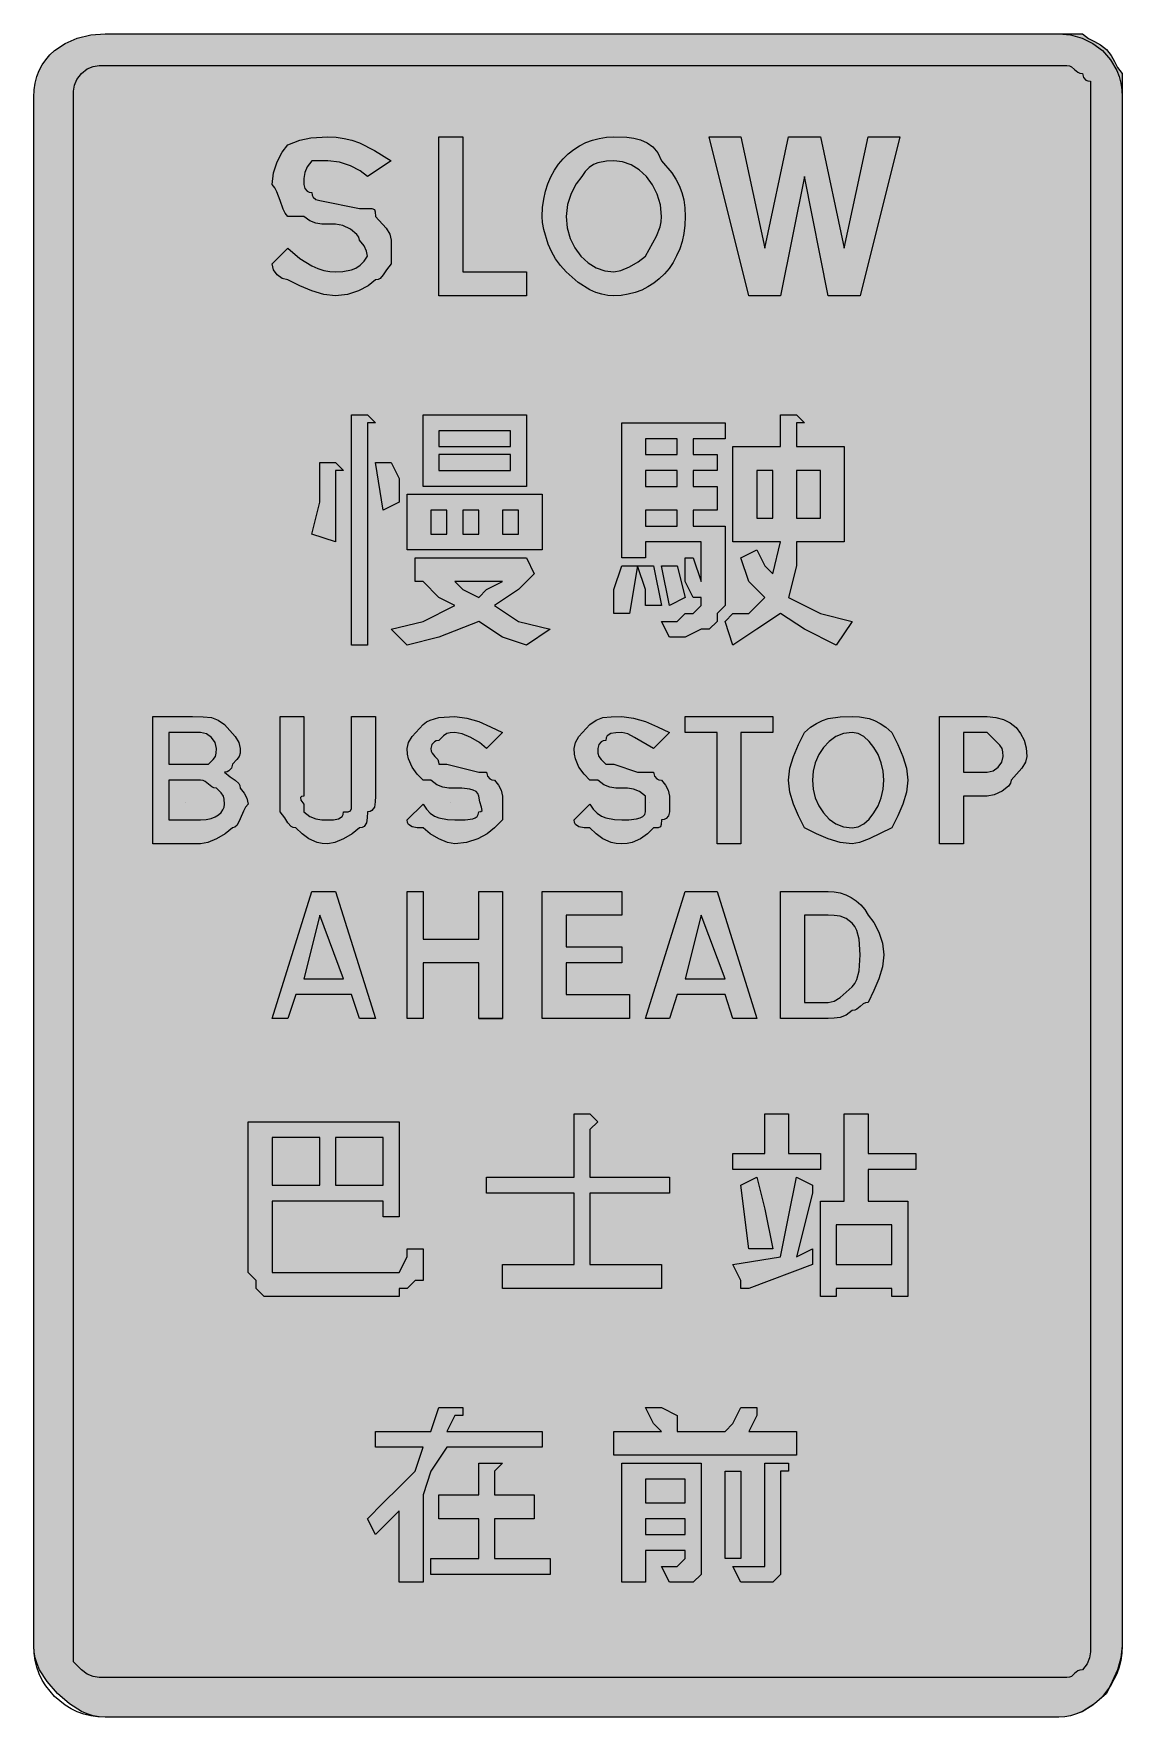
# Model space of a CAD drawing. Header units: metres. Extents: x 200 to 364, y 9 to 263.
import ezdxf

# ---------------------------------------------------------------- set-up
doc = ezdxf.new("R2010")
doc.units = ezdxf.units.M
for name, color, linetype, true_color in [('FILL_BLUE_0000FF', 7, 'Continuous', 0x0000ff), ('FILL_WHITE_FFFFFF', 7, 'Continuous', 0xffffff), ('STROKE_BLUE_0000FF', 7, 'Continuous', 0x0000ff), ('STROKE_WHITE_FFFFFF', 7, 'Continuous', 0xffffff)]:
    doc.layers.add(name, color=color, linetype=linetype, true_color=true_color)

msp = doc.modelspace()

# ---------------------------------------------------------------- hatches: boundary and pattern name
at = {"layer": 'FILL_BLUE_0000FF', "true_color": 0x0000ff}
h = msp.add_hatch(color=7, dxfattribs=at)
h.dxf.hatch_style = 1
h.paths.add_polyline_path([(354.75, 258.24), (355.95, 258.24), (356.35, 258.19), (356.66, 258.05), (357.15, 257.64), (357.64, 257.23), (357.95, 257.09), (358.35, 257.04), (358.5, 256.44), (358.86, 256.03), (359.15, 255.89), (359.55, 255.84), (359.55, 253.44), (359.55, 19.44), (359.53, 18.54), (359.4, 17.64), (359.04, 16.74), (358.35, 15.84), (357.95, 15.79), (357.64, 15.65), (357.15, 15.24), (356.66, 14.83), (356.35, 14.69), (355.95, 14.64), (354.75, 14.64), (210.75, 14.64), (209.85, 14.66), (208.95, 14.79), (208.05, 15.15), (207.15, 15.84), (205.95, 17.04), (205.95, 19.44), (205.95, 253.44), (205.97, 254.34), (206.1, 255.24), (206.46, 256.14), (207.15, 257.04), (208.05, 257.73), (208.95, 258.09), (209.85, 258.22), (210.75, 258.24), (354.75, 258.24)])
at = {"layer": 'FILL_WHITE_FFFFFF', "true_color": 0xffffff}
h = msp.add_hatch(color=7, dxfattribs=at)
h.dxf.hatch_style = 1
h.paths.add_polyline_path([(354.75, 263.04), (358.35, 263.04), (359.25, 262.33), (360.15, 261.84), (361.05, 261.35), (361.95, 260.64), (362.66, 259.74), (363.15, 258.84), (363.64, 257.94), (364.35, 257.04), (364.35, 253.44), (364.35, 19.44), (364.14, 17.64), (363.6, 15.84), (362.83, 14.04), (361.95, 12.24), (360.15, 10.66), (358.35, 9.54), (357.45, 9.15), (356.55, 8.86), (355.65, 8.7), (354.75, 8.64), (210.75, 8.64), (209.85, 8.7), (208.95, 8.86), (208.05, 9.15), (207.15, 9.54), (205.35, 10.66), (203.55, 12.24), (201.97, 14.04), (200.85, 15.84), (200.46, 16.74), (200.17, 17.64), (200.01, 18.54), (199.95, 19.44), (199.95, 253.44), (200.01, 254.54), (200.17, 255.58), (200.43, 256.55), (200.79, 257.47), (201.25, 258.33), (201.79, 259.11), (202.4, 259.84), (203.1, 260.49), (204.7, 261.58), (206.53, 262.38), (208.56, 262.87), (210.75, 263.04), (354.75, 263.04)])
h = msp.add_hatch(color=7, dxfattribs=at)
h.dxf.hatch_style = 1
h.paths.add_polyline_path([(249.24, 242.32), (247.8, 243.09), (246.13, 243.63), (244.35, 243.84), (241.95, 243.84), (241.26, 242.94), (240.9, 242.04), (240.77, 241.14), (240.75, 240.24), (240.9, 239.64), (241.26, 239.23), (241.55, 239.09), (241.95, 239.04), (242, 238.64), (242.14, 238.35), (242.55, 237.99), (243.15, 237.84), (249.15, 236.64), (250.35, 236.64), (251.04, 236.62), (251.4, 236.49), (251.53, 236.13), (251.55, 235.44), (253.2, 233.64), (253.74, 232.74), (253.95, 231.84), (253.95, 230.64), (253.95, 229.44), (253.95, 228.24), (253.24, 227.36), (252.75, 226.59), (252.26, 226.05), (251.95, 225.89), (251.55, 225.84), (250.44, 224.96), (249, 224.19), (247.33, 223.65), (245.55, 223.44), (243.75, 223.65), (241.95, 224.19), (240.15, 224.96), (238.35, 225.84), (237.47, 226.05), (236.7, 226.59), (236.16, 227.36), (235.95, 228.24), (238.35, 230.64), (240.15, 229.06), (241.95, 227.94), (242.85, 227.55), (243.75, 227.26), (244.65, 227.1), (245.55, 227.04), (246.64, 227.08), (247.95, 227.34), (248.62, 227.63), (249.26, 228.05), (249.85, 228.65), (250.35, 229.44), (250.2, 230.19), (249.84, 230.96), (249.15, 231.84), (249.04, 232.29), (248.76, 232.72), (247.8, 233.49), (246.62, 234.03), (245.55, 234.24), (244.35, 234.24), (243.45, 234.26), (242.55, 234.39), (241.65, 234.75), (240.75, 235.44), (238.35, 235.44), (237.95, 235.94), (237.64, 236.53), (237.15, 237.84), (236.66, 239.15), (236.35, 239.74), (235.95, 240.24), (236.16, 242.02), (236.7, 243.69), (237.47, 245.13), (238.35, 246.24), (240.13, 246.93), (241.8, 247.29), (244.35, 247.44), (245.65, 247.38), (246.86, 247.21), (248.02, 246.93), (249.15, 246.54), (251.44, 245.41), (253.95, 243.84), (250.35, 241.44), (249.24, 242.32)])
h = msp.add_hatch(color=7, dxfattribs=at)
h.dxf.hatch_style = 1
h.paths.add_polyline_path([(261.15, 247.44), (264.75, 247.44), (264.75, 227.04), (274.35, 227.04), (274.35, 223.44), (261.15, 223.44), (261.15, 247.44)])
h = msp.add_hatch(color=7, dxfattribs=at)
h.dxf.hatch_style = 1
h.paths.add_polyline_path([(290.57, 247.25), (291.6, 246.99), (292.58, 246.56), (293.46, 245.92), (294.19, 245.03), (294.75, 243.84), (296.32, 242.02), (296.94, 241.08), (297.45, 240.09), (297.84, 239.05), (298.12, 237.93), (298.29, 236.74), (298.35, 235.44), (298.29, 234.12), (298.13, 232.86), (297.87, 231.66), (297.51, 230.53), (297.05, 229.47), (296.51, 228.48), (295.9, 227.57), (295.2, 226.74), (294.43, 226), (293.6, 225.34), (292.71, 224.77), (291.77, 224.3), (290.77, 223.93), (289.74, 223.66), (288.66, 223.5), (287.55, 223.44), (286.65, 223.5), (285.75, 223.66), (284.85, 223.95), (283.95, 224.34), (282.15, 225.46), (280.35, 227.04), (279.51, 227.99), (278.77, 229.03), (278.16, 230.12), (277.65, 231.24), (276.97, 233.45), (276.81, 234.49), (276.75, 235.44), (276.81, 236.76), (276.97, 238.02), (277.23, 239.22), (277.59, 240.35), (278.05, 241.41), (278.59, 242.4), (279.2, 243.31), (279.9, 244.14), (280.67, 244.88), (281.5, 245.54), (282.39, 246.11), (283.33, 246.58), (284.33, 246.95), (285.36, 247.22), (286.44, 247.38), (287.55, 247.44), (289.52, 247.38), (290.57, 247.25)])
h.paths.add_polyline_path([(285.15, 243.54), (284.48, 243.25), (283.84, 242.83), (283.25, 242.23), (282.75, 241.44), (281.87, 240.33), (281.1, 238.89), (280.56, 237.22), (280.35, 235.44), (280.51, 233.7), (280.97, 232.1), (281.68, 230.67), (282.6, 229.44), (283.69, 228.43), (284.91, 227.68), (286.21, 227.2), (287.55, 227.04), (288.64, 227.25), (289.95, 227.79), (291.26, 228.56), (292.35, 229.44), (294, 232.44), (294.54, 233.83), (294.7, 234.59), (294.75, 235.44), (294.59, 237.18), (294.13, 238.78), (293.42, 240.21), (292.5, 241.44), (291.41, 242.45), (290.19, 243.2), (288.89, 243.68), (287.55, 243.84), (286.46, 243.8), (285.15, 243.54)], flags=16)
h = msp.add_hatch(color=7, dxfattribs=at)
h.dxf.hatch_style = 1
h.paths.add_polyline_path([(301.95, 247.44), (306.75, 247.44), (310.35, 230.64), (313.95, 247.44), (318.75, 247.44), (322.35, 230.64), (325.95, 247.44), (330.75, 247.44), (324.75, 223.44), (319.95, 223.44), (316.35, 241.44), (312.75, 223.44), (307.95, 223.44), (301.95, 247.44)])
h = msp.add_hatch(color=7, dxfattribs=at)
h.dxf.hatch_style = 1
h.paths.add_polyline_path([(250.35, 205.44), (251.55, 204.24), (250.35, 204.24), (250.35, 170.64), (247.95, 170.64), (247.95, 205.44), (250.35, 205.44)])
h = msp.add_hatch(color=7, dxfattribs=at)
h.dxf.hatch_style = 1
h.paths.add_polyline_path([(258.75, 194.64), (258.75, 205.44), (274.35, 205.44), (274.35, 194.64), (258.75, 194.64)])
h.paths.add_polyline_path([(261.15, 203.04), (261.15, 200.64), (271.95, 200.64), (271.95, 203.04), (261.15, 203.04)], flags=16)
h.paths.add_polyline_path([(271.95, 199.44), (261.15, 199.44), (261.15, 197.04), (271.95, 197.04), (271.95, 199.44)], flags=16)
h = msp.add_hatch(color=7, dxfattribs=at)
h.dxf.hatch_style = 1
h.paths.add_polyline_path([(299.55, 199.44), (303.15, 199.44), (303.15, 197.04), (299.55, 197.04), (299.55, 194.64), (303.15, 194.64), (303.15, 191.04), (299.55, 191.04), (299.55, 188.64), (304.35, 188.64), (304.35, 180.24), (304.35, 179.04), (304.35, 176.64), (303.15, 175.44), (303.15, 174.24), (301.95, 173.04), (300.75, 173.04), (298.35, 171.84), (297.15, 171.84), (295.95, 171.84), (294.75, 174.24), (297.15, 174.24), (298.35, 175.44), (299.55, 175.44), (300.75, 176.64), (300.75, 177.84), (299.55, 177.84), (298.35, 180.24), (298.35, 183.84), (299.55, 183.84), (300.75, 180.24), (300.75, 186.24), (292.35, 186.24), (292.35, 183.84), (288.75, 183.84), (288.75, 204.24), (304.35, 204.24), (304.35, 201.84), (299.55, 201.84), (299.55, 199.44)])
h.paths.add_polyline_path([(292.35, 199.44), (297.15, 199.44), (297.15, 201.84), (292.35, 201.84), (292.35, 199.44)], flags=16)
h.paths.add_polyline_path([(292.35, 197.04), (292.35, 194.64), (297.15, 194.64), (297.15, 197.04), (292.35, 197.04)], flags=16)
h.paths.add_polyline_path([(297.15, 191.04), (292.35, 191.04), (292.35, 188.64), (297.15, 188.64), (297.15, 191.04)], flags=16)
h = msp.add_hatch(color=7, dxfattribs=at)
h.dxf.hatch_style = 1
h.paths.add_polyline_path([(315.15, 204.24), (315.15, 200.64), (322.35, 200.64), (322.35, 186.24), (315.15, 186.24), (315.15, 182.64), (313.95, 177.84), (318.75, 175.44), (323.55, 174.24), (321.15, 170.64), (316.35, 173.04), (312.75, 175.44), (309.15, 173.04), (305.55, 170.64), (304.35, 174.24), (305.55, 175.44), (307.95, 175.44), (309.15, 176.64), (310.35, 177.84), (307.95, 180.24), (306.75, 183.84), (309.15, 185.04), (310.35, 182.64), (311.55, 181.44), (312.75, 186.24), (305.55, 186.24), (305.55, 200.64), (312.75, 200.64), (312.75, 205.44), (315.15, 205.44), (316.35, 204.24), (315.15, 204.24)])
h.paths.add_polyline_path([(309.15, 197.04), (309.15, 189.84), (311.55, 189.84), (311.55, 197.04), (309.15, 197.04)], flags=16)
h.paths.add_polyline_path([(318.75, 197.04), (315.15, 197.04), (315.15, 189.84), (318.75, 189.84), (318.75, 197.04)], flags=16)
h = msp.add_hatch(color=7, dxfattribs=at)
h.dxf.hatch_style = 1
h.paths.add_polyline_path([(243.15, 192.24), (243.15, 198.24), (245.55, 198.24), (246.75, 197.04), (245.55, 197.04), (245.55, 191.04), (245.55, 186.24), (241.95, 187.44), (243.15, 192.24)])
h = msp.add_hatch(color=7, dxfattribs=at)
h.dxf.hatch_style = 1
h.paths.add_polyline_path([(255.15, 195.84), (255.15, 192.24), (252.75, 191.04), (251.55, 198.24), (253.95, 198.24), (255.15, 195.84)])
h = msp.add_hatch(color=7, dxfattribs=at)
h.dxf.hatch_style = 1
h.paths.add_polyline_path([(256.35, 193.44), (276.75, 193.44), (276.75, 185.04), (256.35, 185.04), (256.35, 193.44)])
h.paths.add_polyline_path([(264.75, 187.44), (267.15, 187.44), (267.15, 191.04), (264.75, 191.04), (264.75, 187.44)], flags=16)
h.paths.add_polyline_path([(259.95, 191.04), (259.95, 187.44), (262.35, 187.44), (262.35, 191.04), (259.95, 191.04)], flags=16)
h.paths.add_polyline_path([(273.15, 191.04), (270.75, 191.04), (270.75, 187.44), (273.15, 187.44), (273.15, 191.04)], flags=16)
h = msp.add_hatch(color=7, dxfattribs=at)
h.dxf.hatch_style = 1
h.paths.add_polyline_path([(274.35, 183.84), (275.55, 181.44), (273.15, 179.04), (269.55, 176.64), (273.15, 174.24), (277.95, 173.04), (274.35, 170.64), (270.75, 171.84), (267.15, 174.24), (261.15, 171.84), (256.35, 170.64), (253.95, 173.04), (258.75, 174.24), (263.55, 176.64), (261.15, 177.84), (258.75, 180.24), (257.55, 180.24), (257.55, 183.84), (273.15, 183.84), (274.35, 183.84)])
h.paths.add_polyline_path([(267.15, 177.84), (268.35, 179.04), (270.75, 180.24), (263.55, 180.24), (264.75, 179.04), (267.15, 177.84)], flags=16)
h = msp.add_hatch(color=7, dxfattribs=at)
h.dxf.hatch_style = 1
h.paths.add_polyline_path([(289.95, 175.44), (287.55, 175.44), (287.55, 179.04), (288.75, 182.64), (291.15, 182.64), (289.95, 175.44)])
h = msp.add_hatch(color=7, dxfattribs=at)
h.dxf.hatch_style = 1
h.paths.add_polyline_path([(294.75, 176.64), (292.35, 176.64), (292.35, 179.04), (291.15, 182.64), (293.55, 182.64), (294.75, 176.64)])
h = msp.add_hatch(color=7, dxfattribs=at)
h.dxf.hatch_style = 1
h.paths.add_polyline_path([(298.35, 177.84), (295.95, 176.64), (294.75, 182.64), (297.15, 182.64), (298.35, 177.84)])
h = msp.add_hatch(color=7, dxfattribs=at)
h.dxf.hatch_style = 1
h.paths.add_polyline_path([(230.94, 149.75), (231.1, 149.44), (231.15, 149.04), (231.75, 148.29), (232.16, 147.52), (232.35, 146.64), (231.95, 146.14), (231.64, 145.57), (231.15, 144.39), (230.66, 143.43), (230.35, 143.15), (229.95, 143.04), (228.86, 142.16), (227.55, 141.39), (226.24, 140.85), (225.15, 140.64), (217.95, 140.64), (217.95, 159.84), (223.95, 159.84), (225.54, 159.82), (226.8, 159.69), (227.83, 159.33), (228.75, 158.64), (230.4, 156.84), (230.94, 155.94), (231.15, 155.04), (231.13, 154.33), (231, 153.84), (230.64, 153.35), (229.95, 152.64), (229.8, 152.04), (229.44, 151.63), (229.15, 151.49), (228.75, 151.44), (229.63, 150.73), (230.4, 150.24), (230.94, 149.75)])
h.paths.add_polyline_path([(227.04, 153.35), (227.4, 153.84), (227.53, 154.33), (227.55, 155.04), (227.34, 155.92), (226.8, 156.69), (226.03, 157.23), (225.15, 157.44), (220.35, 157.44), (220.35, 152.64), (225.15, 152.64), (226.35, 152.64), (227.04, 153.35)], flags=16)
h.paths.add_polyline_path([(226.73, 144.45), (227.34, 144.68), (227.85, 144.99), (228.24, 145.35), (228.53, 145.76), (228.69, 146.19), (228.75, 146.64), (228.73, 147.35), (228.6, 147.84), (228.24, 148.33), (227.55, 149.04), (227.15, 149.09), (226.84, 149.23), (226.35, 149.64), (225.86, 150.05), (225.55, 150.19), (225.15, 150.24), (220.35, 150.24), (220.35, 144.24), (225.15, 144.24), (225.99, 144.29), (226.73, 144.45)], flags=16)
h = msp.add_hatch(color=7, dxfattribs=at)
h.dxf.hatch_style = 1
h.paths.add_polyline_path([(240.75, 147.84), (240.41, 147.79), (240.24, 147.65), (240.3, 147.24), (240.75, 146.64), (240.75, 145.44), (241.65, 144.75), (242.55, 144.39), (243.45, 144.26), (244.35, 144.24), (245.23, 144.26), (246, 144.39), (246.54, 144.75), (246.7, 145.04), (246.75, 145.44), (247.44, 145.46), (247.8, 145.59), (247.93, 145.95), (247.95, 146.64), (247.95, 147.84), (247.95, 159.84), (251.55, 159.84), (251.55, 147.84), (251.53, 146.96), (251.4, 146.19), (251.04, 145.65), (250.75, 145.49), (250.35, 145.44), (250.33, 144.56), (250.2, 143.79), (249.84, 143.25), (249.55, 143.09), (249.15, 143.04), (248.06, 142.16), (246.75, 141.39), (245.44, 140.85), (244.35, 140.64), (243.5, 140.69), (242.76, 140.85), (241.5, 141.39), (240.47, 142.16), (239.55, 143.04), (239.15, 143.09), (238.84, 143.25), (238.35, 143.79), (237.86, 144.56), (237.15, 145.44), (237.15, 147.84), (237.15, 159.84), (240.75, 159.84), (240.75, 147.84)])
h = msp.add_hatch(color=7, dxfattribs=at)
h.dxf.hatch_style = 1
h.paths.add_polyline_path([(267.26, 155.92), (265.95, 156.69), (264.64, 157.23), (263.55, 157.44), (262.84, 157.42), (262.35, 157.29), (261.86, 156.93), (261.15, 156.24), (260.75, 156.19), (260.46, 156.05), (260.1, 155.64), (259.95, 155.04), (260, 154.64), (260.14, 154.33), (260.55, 153.84), (260.96, 153.35), (261.1, 153.04), (261.15, 152.64), (262.35, 152.64), (267.15, 151.44), (268.35, 151.44), (268.5, 150.84), (268.86, 150.43), (269.15, 150.29), (269.55, 150.24), (270.15, 149.49), (270.56, 148.72), (270.75, 147.84), (270.75, 146.64), (270.75, 145.44), (270.75, 144.24), (269.55, 143.04), (268.44, 142.16), (267, 141.39), (265.33, 140.85), (263.55, 140.64), (262.46, 140.85), (261.15, 141.39), (259.84, 142.16), (258.75, 143.04), (257.87, 143.06), (257.1, 143.19), (256.56, 143.55), (256.4, 143.84), (256.35, 144.24), (258.75, 146.64), (259.25, 145.85), (259.84, 145.25), (260.48, 144.83), (261.15, 144.54), (262.46, 144.28), (263.55, 144.24), (265.12, 144.26), (266.25, 144.39), (266.64, 144.53), (266.92, 144.75), (267.09, 145.04), (267.15, 145.44), (267.49, 145.49), (267.66, 145.65), (267.6, 146.19), (267.32, 146.96), (267.15, 147.84), (267.04, 148.24), (266.76, 148.53), (266.33, 148.75), (265.8, 148.89), (264.62, 149.02), (263.55, 149.04), (262.65, 149.06), (261.75, 149.19), (260.85, 149.55), (259.95, 150.24), (258.75, 150.24), (257.87, 151.16), (257.1, 152.19), (256.56, 153.45), (256.4, 154.19), (256.35, 155.04), (256.56, 155.94), (257.1, 156.84), (258.75, 158.64), (259.25, 159.04), (259.84, 159.33), (261.15, 159.69), (263.55, 159.84), (265.35, 159.63), (267.15, 159.09), (268.95, 158.32), (270.75, 157.44), (268.35, 155.04), (267.26, 155.92)])
h = msp.add_hatch(color=7, dxfattribs=at)
h.dxf.hatch_style = 1
h.paths.add_polyline_path([(290.7, 156.69), (289.67, 157.23), (288.75, 157.44), (287.87, 157.42), (287.1, 157.29), (286.56, 156.93), (286.4, 156.64), (286.35, 156.24), (285.95, 156.19), (285.66, 156.05), (285.3, 155.64), (285.15, 155.04), (285.17, 154.33), (285.3, 153.84), (285.66, 153.35), (286.35, 152.64), (287.55, 152.64), (291.15, 151.44), (293.55, 151.44), (293.7, 150.84), (294.06, 150.43), (294.35, 150.29), (294.75, 150.24), (295.35, 149.49), (295.76, 148.72), (295.95, 147.84), (295.95, 146.64), (295.95, 145.44), (295.8, 144.84), (295.44, 144.43), (295.15, 144.29), (294.75, 144.24), (294.73, 143.55), (294.6, 143.19), (294.24, 143.06), (293.55, 143.04), (292.63, 142.16), (291.6, 141.39), (290.34, 140.85), (289.6, 140.69), (288.75, 140.64), (287.9, 140.69), (287.16, 140.85), (285.9, 141.39), (284.87, 142.16), (283.95, 143.04), (283.07, 143.06), (282.3, 143.19), (281.76, 143.55), (281.6, 143.84), (281.55, 144.24), (283.95, 146.64), (284.45, 145.85), (285.04, 145.25), (285.68, 144.83), (286.35, 144.54), (287.66, 144.28), (288.75, 144.24), (289.82, 144.26), (291, 144.39), (291.53, 144.53), (291.96, 144.75), (292.24, 145.04), (292.35, 145.44), (292.35, 147.84), (291.45, 148.53), (290.55, 148.89), (289.65, 149.02), (288.75, 149.04), (287.85, 149.06), (286.95, 149.19), (286.05, 149.55), (285.15, 150.24), (283.95, 150.24), (283.07, 151.16), (282.3, 152.19), (281.76, 153.45), (281.6, 154.19), (281.55, 155.04), (281.76, 155.94), (282.3, 156.84), (283.95, 158.64), (284.87, 159.33), (285.9, 159.69), (287.16, 159.82), (288.75, 159.84), (290.55, 159.63), (292.35, 159.09), (294.15, 158.32), (295.95, 157.44), (293.55, 155.04), (290.7, 156.69)])
h = msp.add_hatch(color=7, dxfattribs=at)
h.dxf.hatch_style = 1
h.paths.add_polyline_path([(311.55, 157.44), (306.75, 157.44), (306.75, 140.64), (303.15, 140.64), (303.15, 157.44), (298.35, 157.44), (298.35, 159.84), (311.55, 159.84), (311.55, 157.44)])
h = msp.add_hatch(color=7, dxfattribs=at)
h.dxf.hatch_style = 1
h.paths.add_polyline_path([(326.1, 159.54), (326.91, 159.25), (327.77, 158.83), (328.65, 158.23), (329.55, 157.44), (330.43, 155.64), (331.2, 153.84), (331.74, 152.04), (331.95, 150.24), (331.74, 148.44), (331.2, 146.64), (330.43, 144.84), (329.55, 143.04), (326.1, 141.39), (324.66, 140.85), (323.55, 140.64), (321.75, 140.85), (319.95, 141.39), (318.15, 142.16), (316.35, 143.04), (315.47, 144.84), (314.7, 146.64), (314.16, 148.44), (313.95, 150.24), (314.16, 152.04), (314.7, 153.84), (315.47, 155.64), (316.35, 157.44), (317.25, 158.23), (318.15, 158.83), (319.05, 159.25), (319.95, 159.54), (321.75, 159.8), (323.55, 159.84), (324.66, 159.8), (326.1, 159.54)])
h.paths.add_polyline_path([(321.09, 156.82), (320.07, 156.11), (319.2, 155.19), (318.5, 154.1), (317.98, 152.88), (317.66, 151.58), (317.55, 150.24), (317.66, 148.9), (317.98, 147.6), (318.5, 146.38), (319.2, 145.29), (320.07, 144.37), (321.09, 143.66), (322.26, 143.2), (323.55, 143.04), (324.45, 143.2), (325.31, 143.66), (326.12, 144.37), (326.85, 145.29), (327.46, 146.38), (327.94, 147.6), (328.24, 148.9), (328.35, 150.24), (328.24, 151.58), (327.94, 152.88), (327.46, 154.1), (326.85, 155.19), (326.12, 156.11), (325.31, 156.82), (324.45, 157.28), (323.55, 157.44), (322.26, 157.28), (321.09, 156.82)], flags=16)
h = msp.add_hatch(color=7, dxfattribs=at)
h.dxf.hatch_style = 1
h.paths.add_polyline_path([(346.41, 159.41), (347.43, 158.89), (348.3, 158.19), (349, 157.32), (349.52, 156.3), (349.84, 155.13), (349.95, 153.84), (349.74, 152.94), (349.2, 152.04), (347.55, 150.24), (347.44, 149.79), (347.16, 149.36), (346.2, 148.59), (345.02, 148.05), (343.95, 147.84), (340.35, 147.84), (340.35, 140.64), (336.75, 140.64), (336.75, 159.84), (343.95, 159.84), (345.24, 159.73), (346.41, 159.41)])
h.paths.add_polyline_path([(343.95, 151.44), (344.83, 151.65), (345.6, 152.19), (346.14, 152.96), (346.35, 153.84), (346.33, 154.55), (346.2, 155.04), (345.84, 155.53), (345.15, 156.24), (343.95, 157.44), (340.35, 157.44), (340.35, 151.44), (343.95, 151.44)], flags=16)
h = msp.add_hatch(color=7, dxfattribs=at)
h.dxf.hatch_style = 1
h.paths.add_polyline_path([(251.55, 114.24), (249.15, 114.24), (247.95, 117.84), (239.55, 117.84), (238.35, 114.24), (235.95, 114.24), (241.95, 133.44), (245.55, 133.44), (251.55, 114.24)])
h.paths.add_polyline_path([(240.75, 120.24), (246.75, 120.24), (243.15, 129.84), (240.75, 120.24)], flags=16)
h = msp.add_hatch(color=7, dxfattribs=at)
h.dxf.hatch_style = 1
h.paths.add_polyline_path([(267.15, 122.64), (258.75, 122.64), (258.75, 114.24), (256.35, 114.24), (256.35, 133.44), (258.75, 133.44), (258.75, 126.24), (267.15, 126.24), (267.15, 133.44), (270.75, 133.44), (270.75, 114.24), (267.15, 114.24), (267.15, 122.64)])
h = msp.add_hatch(color=7, dxfattribs=at)
h.dxf.hatch_style = 1
h.paths.add_polyline_path([(276.75, 133.44), (288.75, 133.44), (288.75, 129.84), (280.35, 129.84), (280.35, 125.04), (288.75, 125.04), (288.75, 122.64), (280.35, 122.64), (280.35, 117.84), (289.95, 117.84), (289.95, 114.24), (276.75, 114.24), (276.75, 133.44)])
h = msp.add_hatch(color=7, dxfattribs=at)
h.dxf.hatch_style = 1
h.paths.add_polyline_path([(309.15, 114.24), (305.55, 114.24), (304.35, 117.84), (297.15, 117.84), (295.95, 114.24), (292.35, 114.24), (298.35, 133.44), (303.15, 133.44), (309.15, 114.24)])
h.paths.add_polyline_path([(298.35, 120.24), (304.35, 120.24), (300.75, 129.84), (298.35, 120.24)], flags=16)
h = msp.add_hatch(color=7, dxfattribs=at)
h.dxf.hatch_style = 1
h.paths.add_polyline_path([(321.73, 133.21), (322.59, 132.93), (323.4, 132.54), (324.16, 132.03), (324.84, 131.41), (325.45, 130.68), (325.95, 129.84), (326.83, 128.73), (327.6, 127.29), (328.14, 125.62), (328.35, 123.84), (328.14, 122.04), (327.6, 120.24), (326.83, 118.44), (325.95, 116.64), (325.55, 116.59), (325.24, 116.45), (324.75, 116.04), (324.26, 115.63), (323.95, 115.49), (323.55, 115.44), (322.65, 114.75), (321.75, 114.39), (320.85, 114.26), (319.95, 114.24), (312.75, 114.24), (312.75, 133.44), (319.95, 133.44), (320.85, 133.38), (321.73, 133.21)])
h.paths.add_polyline_path([(316.35, 116.64), (319.95, 116.64), (320.85, 116.85), (321.75, 117.39), (323.55, 119.04), (323.95, 119.54), (324.24, 120.13), (324.6, 121.44), (324.75, 123.84), (324.6, 126.24), (324.24, 127.55), (323.95, 128.14), (323.55, 128.64), (322.65, 129.33), (321.75, 129.69), (320.85, 129.82), (319.95, 129.84), (316.35, 129.84), (316.35, 116.64)], flags=16)
h = msp.add_hatch(color=7, dxfattribs=at)
h.dxf.hatch_style = 1
h.paths.add_polyline_path([(285.15, 98.64), (283.95, 97.44), (283.95, 90.24), (295.95, 90.24), (295.95, 87.84), (283.95, 87.84), (283.95, 77.04), (294.75, 77.04), (294.75, 73.44), (270.75, 73.44), (270.75, 77.04), (281.55, 77.04), (281.55, 87.84), (268.35, 87.84), (268.35, 90.24), (281.55, 90.24), (281.55, 99.84), (283.95, 99.84), (285.15, 98.64)])
h = msp.add_hatch(color=7, dxfattribs=at)
h.dxf.hatch_style = 1
h.paths.add_polyline_path([(310.35, 93.84), (310.35, 99.84), (313.95, 99.84), (313.95, 98.64), (313.95, 93.84), (318.75, 93.84), (318.75, 91.44), (305.55, 91.44), (305.55, 93.84), (310.35, 93.84)])
h = msp.add_hatch(color=7, dxfattribs=at)
h.dxf.hatch_style = 1
h.paths.add_polyline_path([(322.35, 99.84), (325.95, 99.84), (325.95, 98.64), (325.95, 93.84), (333.15, 93.84), (333.15, 91.44), (325.95, 91.44), (325.95, 86.64), (331.95, 86.64), (331.95, 72.24), (329.55, 72.24), (329.55, 73.44), (321.15, 73.44), (321.15, 72.24), (318.75, 72.24), (318.75, 86.64), (322.35, 86.64), (322.35, 99.84)])
h.paths.add_polyline_path([(329.55, 83.04), (321.15, 83.04), (321.15, 77.04), (329.55, 77.04), (329.55, 83.04)], flags=16)
h = msp.add_hatch(color=7, dxfattribs=at)
h.dxf.hatch_style = 1
h.paths.add_polyline_path([(252.75, 84.24), (252.75, 86.64), (235.95, 86.64), (235.95, 77.04), (235.95, 75.84), (237.15, 75.84), (252.75, 75.84), (253.95, 75.84), (255.15, 75.84), (256.35, 78.24), (256.35, 79.44), (258.75, 79.44), (258.75, 77.04), (258.75, 75.84), (258.75, 74.64), (257.55, 74.64), (256.35, 73.44), (255.15, 73.44), (255.15, 72.24), (252.75, 72.24), (235.95, 72.24), (234.75, 72.24), (233.55, 73.44), (233.55, 74.64), (232.35, 75.84), (232.35, 98.64), (255.15, 98.64), (255.15, 84.24), (252.75, 84.24)])
h.paths.add_polyline_path([(235.95, 96.24), (235.95, 89.04), (243.15, 89.04), (243.15, 96.24), (235.95, 96.24)], flags=16)
h.paths.add_polyline_path([(252.75, 96.24), (245.55, 96.24), (245.55, 89.04), (252.75, 89.04), (252.75, 96.24)], flags=16)
h = msp.add_hatch(color=7, dxfattribs=at)
h.dxf.hatch_style = 1
h.paths.add_polyline_path([(312.75, 78.24), (313.95, 84.24), (315.15, 90.24), (317.55, 89.04), (317.55, 87.84), (315.15, 78.24), (317.55, 79.44), (317.55, 77.04), (307.95, 73.44), (306.75, 73.44), (306.75, 74.64), (305.55, 77.04), (312.75, 78.24)])
h = msp.add_hatch(color=7, dxfattribs=at)
h.dxf.hatch_style = 1
h.paths.add_polyline_path([(306.75, 89.04), (309.15, 90.24), (310.35, 85.44), (311.55, 79.44), (307.95, 79.44), (306.75, 89.04)])
h = msp.add_hatch(color=7, dxfattribs=at)
h.dxf.hatch_style = 1
h.paths.add_polyline_path([(251.55, 51.84), (259.95, 51.84), (261.15, 55.44), (263.55, 55.44), (264.75, 55.44), (264.75, 54.24), (263.55, 54.24), (262.35, 51.84), (276.75, 51.84), (276.75, 49.44), (262.35, 49.44), (259.95, 45.84), (258.75, 42.24), (258.75, 29.04), (255.15, 29.04), (255.15, 39.84), (251.55, 36.24), (250.35, 38.64), (252.75, 41.04), (255.15, 43.44), (257.55, 45.84), (258.75, 49.44), (251.55, 49.44), (251.55, 51.84)])
h = msp.add_hatch(color=7, dxfattribs=at)
h.dxf.hatch_style = 1
h.paths.add_polyline_path([(293.55, 53.04), (292.35, 55.44), (294.75, 55.44), (297.15, 54.24), (297.15, 51.84), (304.35, 51.84), (305.55, 53.04), (306.75, 55.44), (309.15, 55.44), (309.15, 54.24), (307.95, 51.84), (315.15, 51.84), (315.15, 48.24), (287.55, 48.24), (287.55, 51.84), (294.75, 51.84), (293.55, 53.04)])
h = msp.add_hatch(color=7, dxfattribs=at)
h.dxf.hatch_style = 1
h.paths.add_polyline_path([(261.15, 42.24), (267.15, 42.24), (267.15, 47.04), (269.55, 47.04), (270.75, 47.04), (269.55, 45.84), (269.55, 42.24), (275.55, 42.24), (275.55, 38.64), (269.55, 38.64), (269.55, 32.64), (277.95, 32.64), (277.95, 30.24), (259.95, 30.24), (259.95, 32.64), (267.15, 32.64), (267.15, 38.64), (261.15, 38.64), (261.15, 42.24)])
h = msp.add_hatch(color=7, dxfattribs=at)
h.dxf.hatch_style = 1
h.paths.add_polyline_path([(300.75, 31.44), (300.75, 30.24), (299.55, 29.04), (297.15, 29.04), (295.95, 29.04), (294.75, 31.44), (295.95, 31.44), (297.15, 31.44), (298.35, 32.64), (298.35, 33.84), (292.35, 33.84), (292.35, 29.04), (288.75, 29.04), (288.75, 47.04), (300.75, 47.04), (300.75, 33.84), (300.75, 31.44)])
h.paths.add_polyline_path([(292.35, 38.64), (292.35, 36.24), (298.35, 36.24), (298.35, 38.64), (292.35, 38.64)], flags=16)
h.paths.add_polyline_path([(298.35, 44.64), (292.35, 44.64), (292.35, 41.04), (298.35, 41.04), (298.35, 44.64)], flags=16)
h = msp.add_hatch(color=7, dxfattribs=at)
h.dxf.hatch_style = 1
h.paths.add_polyline_path([(306.75, 45.84), (306.75, 44.64), (306.75, 43.44), (306.75, 32.64), (304.35, 32.64), (304.35, 45.84), (306.75, 45.84)])
h = msp.add_hatch(color=7, dxfattribs=at)
h.dxf.hatch_style = 1
h.paths.add_polyline_path([(312.75, 47.04), (313.95, 47.04), (313.95, 45.84), (312.75, 45.84), (312.75, 32.64), (312.75, 31.44), (312.75, 30.24), (311.55, 29.04), (309.15, 29.04), (306.75, 29.04), (305.55, 31.44), (307.95, 31.44), (309.15, 31.44), (310.35, 31.44), (310.35, 32.64), (310.35, 47.04), (312.75, 47.04)])

# ---------------------------------------------------------------- linework, layer by layer
at = {"layer": 'FILL_BLUE_0000FF', "lineweight": 0, "true_color": 0x0000ff}
msp.add_lwpolyline([(354.75, 258.24), (355.95, 258.24), (356.35, 258.19), (356.66, 258.05), (357.15, 257.64), (357.64, 257.23), (357.95, 257.09), (358.35, 257.04), (358.5, 256.44), (358.86, 256.03), (359.15, 255.89), (359.55, 255.84), (359.55, 253.44), (359.55, 19.44), (359.53, 18.54), (359.4, 17.64), (359.04, 16.74), (358.35, 15.84), (357.95, 15.79), (357.64, 15.65), (357.15, 15.24), (356.66, 14.83), (356.35, 14.69), (355.95, 14.64), (354.75, 14.64), (210.75, 14.64), (209.85, 14.66), (208.95, 14.79), (208.05, 15.15), (207.15, 15.84), (205.95, 17.04), (205.95, 19.44), (205.95, 253.44), (205.97, 254.34), (206.1, 255.24), (206.46, 256.14), (207.15, 257.04), (208.05, 257.73), (208.95, 258.09), (209.85, 258.22), (210.75, 258.24)], close=True, dxfattribs=at)
at = {"layer": 'FILL_WHITE_FFFFFF', "lineweight": 0, "true_color": 0xffffff}
for points in [[(354.75, 263.04), (358.35, 263.04), (359.25, 262.33), (360.15, 261.84), (361.05, 261.35), (361.95, 260.64), (362.66, 259.74), (363.15, 258.84), (363.64, 257.94), (364.35, 257.04), (364.35, 253.44), (364.35, 19.44), (364.14, 17.64), (363.6, 15.84), (362.83, 14.04), (361.95, 12.24), (360.15, 10.66), (358.35, 9.54), (357.45, 9.15), (356.55, 8.86), (355.65, 8.7), (354.75, 8.64), (210.75, 8.64), (209.85, 8.7), (208.95, 8.86), (208.05, 9.15), (207.15, 9.54), (205.35, 10.66), (203.55, 12.24), (201.97, 14.04), (200.85, 15.84), (200.46, 16.74), (200.17, 17.64), (200.01, 18.54), (199.95, 19.44), (199.95, 253.44), (200.01, 254.54), (200.17, 255.58), (200.43, 256.55), (200.79, 257.47), (201.25, 258.33), (201.79, 259.11), (202.4, 259.84), (203.1, 260.49), (204.7, 261.58), (206.53, 262.38), (208.56, 262.87), (210.75, 263.04)], [(249.24, 242.32), (247.8, 243.09), (246.13, 243.63), (244.35, 243.84), (241.95, 243.84), (241.26, 242.94), (240.9, 242.04), (240.77, 241.14), (240.75, 240.24), (240.9, 239.64), (241.26, 239.23), (241.55, 239.09), (241.95, 239.04), (242, 238.64), (242.14, 238.35), (242.55, 237.99), (243.15, 237.84), (249.15, 236.64), (250.35, 236.64), (251.04, 236.62), (251.4, 236.49), (251.53, 236.13), (251.55, 235.44), (253.2, 233.64), (253.74, 232.74), (253.95, 231.84), (253.95, 230.64), (253.95, 229.44), (253.95, 228.24), (253.24, 227.36), (252.75, 226.59), (252.26, 226.05), (251.95, 225.89), (251.55, 225.84), (250.44, 224.96), (249, 224.19), (247.33, 223.65), (245.55, 223.44), (243.75, 223.65), (241.95, 224.19), (240.15, 224.96), (238.35, 225.84), (237.47, 226.05), (236.7, 226.59), (236.16, 227.36), (235.95, 228.24), (238.35, 230.64), (240.15, 229.06), (241.95, 227.94), (242.85, 227.55), (243.75, 227.26), (244.65, 227.1), (245.55, 227.04), (246.64, 227.08), (247.95, 227.34), (248.62, 227.63), (249.26, 228.05), (249.85, 228.65), (250.35, 229.44), (250.2, 230.19), (249.84, 230.96), (249.15, 231.84), (249.04, 232.29), (248.76, 232.72), (247.8, 233.49), (246.62, 234.03), (245.55, 234.24), (244.35, 234.24), (243.45, 234.26), (242.55, 234.39), (241.65, 234.75), (240.75, 235.44), (238.35, 235.44), (237.95, 235.94), (237.64, 236.53), (237.15, 237.84), (236.66, 239.15), (236.35, 239.74), (235.95, 240.24), (236.16, 242.02), (236.7, 243.69), (237.47, 245.13), (238.35, 246.24), (240.13, 246.93), (241.8, 247.29), (244.35, 247.44), (245.65, 247.38), (246.86, 247.21), (248.02, 246.93), (249.15, 246.54), (251.44, 245.41), (253.95, 243.84), (250.35, 241.44)], [(261.15, 247.44), (264.75, 247.44), (264.75, 227.04), (274.35, 227.04), (274.35, 223.44), (261.15, 223.44)], [(290.57, 247.25), (291.6, 246.99), (292.58, 246.56), (293.46, 245.92), (294.19, 245.03), (294.75, 243.84), (296.32, 242.02), (296.94, 241.08), (297.45, 240.09), (297.84, 239.05), (298.12, 237.93), (298.29, 236.74), (298.35, 235.44), (298.29, 234.12), (298.13, 232.86), (297.87, 231.66), (297.51, 230.53), (297.05, 229.47), (296.51, 228.48), (295.9, 227.57), (295.2, 226.74), (294.43, 226), (293.6, 225.34), (292.71, 224.77), (291.77, 224.3), (290.77, 223.93), (289.74, 223.66), (288.66, 223.5), (287.55, 223.44), (286.65, 223.5), (285.75, 223.66), (284.85, 223.95), (283.95, 224.34), (282.15, 225.46), (280.35, 227.04), (279.51, 227.99), (278.77, 229.03), (278.16, 230.12), (277.65, 231.24), (276.97, 233.45), (276.81, 234.49), (276.75, 235.44), (276.81, 236.76), (276.97, 238.02), (277.23, 239.22), (277.59, 240.35), (278.05, 241.41), (278.59, 242.4), (279.2, 243.31), (279.9, 244.14), (280.67, 244.88), (281.5, 245.54), (282.39, 246.11), (283.33, 246.58), (284.33, 246.95), (285.36, 247.22), (286.44, 247.38), (287.55, 247.44), (289.52, 247.38)], [(301.95, 247.44), (306.75, 247.44), (310.35, 230.64), (313.95, 247.44), (318.75, 247.44), (322.35, 230.64), (325.95, 247.44), (330.75, 247.44), (324.75, 223.44), (319.95, 223.44), (316.35, 241.44), (312.75, 223.44), (307.95, 223.44)], [(285.15, 243.54), (284.48, 243.25), (283.84, 242.83), (283.25, 242.23), (282.75, 241.44), (281.87, 240.33), (281.1, 238.89), (280.56, 237.22), (280.35, 235.44), (280.51, 233.7), (280.97, 232.1), (281.68, 230.67), (282.6, 229.44), (283.69, 228.43), (284.91, 227.68), (286.21, 227.2), (287.55, 227.04), (288.64, 227.25), (289.95, 227.79), (291.26, 228.56), (292.35, 229.44), (294, 232.44), (294.54, 233.83), (294.7, 234.59), (294.75, 235.44), (294.59, 237.18), (294.13, 238.78), (293.42, 240.21), (292.5, 241.44), (291.41, 242.45), (290.19, 243.2), (288.89, 243.68), (287.55, 243.84), (286.46, 243.8)], [(250.35, 205.44), (251.55, 204.24), (250.35, 204.24), (250.35, 170.64), (247.95, 170.64), (247.95, 205.44)], [(258.75, 194.64), (258.75, 205.44), (274.35, 205.44), (274.35, 194.64)], [(299.55, 199.44), (303.15, 199.44), (303.15, 197.04), (299.55, 197.04), (299.55, 194.64), (303.15, 194.64), (303.15, 191.04), (299.55, 191.04), (299.55, 188.64), (304.35, 188.64), (304.35, 180.24), (304.35, 179.04), (304.35, 176.64), (303.15, 175.44), (303.15, 174.24), (301.95, 173.04), (300.75, 173.04), (298.35, 171.84), (297.15, 171.84), (295.95, 171.84), (294.75, 174.24), (297.15, 174.24), (298.35, 175.44), (299.55, 175.44), (300.75, 176.64), (300.75, 177.84), (299.55, 177.84), (298.35, 180.24), (298.35, 183.84), (299.55, 183.84), (300.75, 180.24), (300.75, 186.24), (292.35, 186.24), (292.35, 183.84), (288.75, 183.84), (288.75, 204.24), (304.35, 204.24), (304.35, 201.84), (299.55, 201.84)], [(315.15, 204.24), (315.15, 200.64), (322.35, 200.64), (322.35, 186.24), (315.15, 186.24), (315.15, 182.64), (313.95, 177.84), (318.75, 175.44), (323.55, 174.24), (321.15, 170.64), (316.35, 173.04), (312.75, 175.44), (309.15, 173.04), (305.55, 170.64), (304.35, 174.24), (305.55, 175.44), (307.95, 175.44), (309.15, 176.64), (310.35, 177.84), (307.95, 180.24), (306.75, 183.84), (309.15, 185.04), (310.35, 182.64), (311.55, 181.44), (312.75, 186.24), (305.55, 186.24), (305.55, 200.64), (312.75, 200.64), (312.75, 205.44), (315.15, 205.44), (316.35, 204.24)], [(261.15, 203.04), (261.15, 200.64), (271.95, 200.64), (271.95, 203.04)], [(292.35, 199.44), (297.15, 199.44), (297.15, 201.84), (292.35, 201.84)], [(271.95, 199.44), (261.15, 199.44), (261.15, 197.04), (271.95, 197.04)], [(243.15, 192.24), (243.15, 198.24), (245.55, 198.24), (246.75, 197.04), (245.55, 197.04), (245.55, 191.04), (245.55, 186.24), (241.95, 187.44)], [(255.15, 195.84), (255.15, 192.24), (252.75, 191.04), (251.55, 198.24), (253.95, 198.24)], [(292.35, 197.04), (292.35, 194.64), (297.15, 194.64), (297.15, 197.04)], [(309.15, 197.04), (309.15, 189.84), (311.55, 189.84), (311.55, 197.04)], [(318.75, 197.04), (315.15, 197.04), (315.15, 189.84), (318.75, 189.84)], [(256.35, 193.44), (276.75, 193.44), (276.75, 185.04), (256.35, 185.04)], [(259.95, 191.04), (259.95, 187.44), (262.35, 187.44), (262.35, 191.04)], [(264.75, 187.44), (267.15, 187.44), (267.15, 191.04), (264.75, 191.04)], [(273.15, 191.04), (270.75, 191.04), (270.75, 187.44), (273.15, 187.44)], [(297.15, 191.04), (292.35, 191.04), (292.35, 188.64), (297.15, 188.64)], [(274.35, 183.84), (275.55, 181.44), (273.15, 179.04), (269.55, 176.64), (273.15, 174.24), (277.95, 173.04), (274.35, 170.64), (270.75, 171.84), (267.15, 174.24), (261.15, 171.84), (256.35, 170.64), (253.95, 173.04), (258.75, 174.24), (263.55, 176.64), (261.15, 177.84), (258.75, 180.24), (257.55, 180.24), (257.55, 183.84), (273.15, 183.84)], [(289.95, 175.44), (287.55, 175.44), (287.55, 179.04), (288.75, 182.64), (291.15, 182.64)], [(294.75, 176.64), (292.35, 176.64), (292.35, 179.04), (291.15, 182.64), (293.55, 182.64)], [(298.35, 177.84), (295.95, 176.64), (294.75, 182.64), (297.15, 182.64)], [(267.15, 177.84), (268.35, 179.04), (270.75, 180.24), (263.55, 180.24), (264.75, 179.04)], [(230.94, 149.75), (231.1, 149.44), (231.15, 149.04), (231.75, 148.29), (232.16, 147.52), (232.35, 146.64), (231.95, 146.14), (231.64, 145.57), (231.15, 144.39), (230.66, 143.43), (230.35, 143.15), (229.95, 143.04), (228.86, 142.16), (227.55, 141.39), (226.24, 140.85), (225.15, 140.64), (217.95, 140.64), (217.95, 159.84), (223.95, 159.84), (225.54, 159.82), (226.8, 159.69), (227.83, 159.33), (228.75, 158.64), (230.4, 156.84), (230.94, 155.94), (231.15, 155.04), (231.13, 154.33), (231, 153.84), (230.64, 153.35), (229.95, 152.64), (229.8, 152.04), (229.44, 151.63), (229.15, 151.49), (228.75, 151.44), (229.63, 150.73), (230.4, 150.24)], [(240.75, 147.84), (240.41, 147.79), (240.24, 147.65), (240.3, 147.24), (240.75, 146.64), (240.75, 145.44), (241.65, 144.75), (242.55, 144.39), (243.45, 144.26), (244.35, 144.24), (245.23, 144.26), (246, 144.39), (246.54, 144.75), (246.7, 145.04), (246.75, 145.44), (247.44, 145.46), (247.8, 145.59), (247.93, 145.95), (247.95, 146.64), (247.95, 147.84), (247.95, 159.84), (251.55, 159.84), (251.55, 147.84), (251.53, 146.96), (251.4, 146.19), (251.04, 145.65), (250.75, 145.49), (250.35, 145.44), (250.33, 144.56), (250.2, 143.79), (249.84, 143.25), (249.55, 143.09), (249.15, 143.04), (248.06, 142.16), (246.75, 141.39), (245.44, 140.85), (244.35, 140.64), (243.5, 140.69), (242.76, 140.85), (241.5, 141.39), (240.47, 142.16), (239.55, 143.04), (239.15, 143.09), (238.84, 143.25), (238.35, 143.79), (237.86, 144.56), (237.15, 145.44), (237.15, 147.84), (237.15, 159.84), (240.75, 159.84)], [(267.26, 155.92), (265.95, 156.69), (264.64, 157.23), (263.55, 157.44), (262.84, 157.42), (262.35, 157.29), (261.86, 156.93), (261.15, 156.24), (260.75, 156.19), (260.46, 156.05), (260.1, 155.64), (259.95, 155.04), (260, 154.64), (260.14, 154.33), (260.55, 153.84), (260.96, 153.35), (261.1, 153.04), (261.15, 152.64), (262.35, 152.64), (267.15, 151.44), (268.35, 151.44), (268.5, 150.84), (268.86, 150.43), (269.15, 150.29), (269.55, 150.24), (270.15, 149.49), (270.56, 148.72), (270.75, 147.84), (270.75, 146.64), (270.75, 145.44), (270.75, 144.24), (269.55, 143.04), (268.44, 142.16), (267, 141.39), (265.33, 140.85), (263.55, 140.64), (262.46, 140.85), (261.15, 141.39), (259.84, 142.16), (258.75, 143.04), (257.87, 143.06), (257.1, 143.19), (256.56, 143.55), (256.4, 143.84), (256.35, 144.24), (258.75, 146.64), (259.25, 145.85), (259.84, 145.25), (260.48, 144.83), (261.15, 144.54), (262.46, 144.28), (263.55, 144.24), (265.12, 144.26), (266.25, 144.39), (266.64, 144.53), (266.92, 144.75), (267.09, 145.04), (267.15, 145.44), (267.49, 145.49), (267.66, 145.65), (267.6, 146.19), (267.32, 146.96), (267.15, 147.84), (267.04, 148.24), (266.76, 148.53), (266.33, 148.75), (265.8, 148.89), (264.62, 149.02), (263.55, 149.04), (262.65, 149.06), (261.75, 149.19), (260.85, 149.55), (259.95, 150.24), (258.75, 150.24), (257.87, 151.16), (257.1, 152.19), (256.56, 153.45), (256.4, 154.19), (256.35, 155.04), (256.56, 155.94), (257.1, 156.84), (258.75, 158.64), (259.25, 159.04), (259.84, 159.33), (261.15, 159.69), (263.55, 159.84), (265.35, 159.63), (267.15, 159.09), (268.95, 158.32), (270.75, 157.44), (268.35, 155.04)], [(290.7, 156.69), (289.67, 157.23), (288.75, 157.44), (287.87, 157.42), (287.1, 157.29), (286.56, 156.93), (286.4, 156.64), (286.35, 156.24), (285.95, 156.19), (285.66, 156.05), (285.3, 155.64), (285.15, 155.04), (285.17, 154.33), (285.3, 153.84), (285.66, 153.35), (286.35, 152.64), (287.55, 152.64), (291.15, 151.44), (293.55, 151.44), (293.7, 150.84), (294.06, 150.43), (294.35, 150.29), (294.75, 150.24), (295.35, 149.49), (295.76, 148.72), (295.95, 147.84), (295.95, 146.64), (295.95, 145.44), (295.8, 144.84), (295.44, 144.43), (295.15, 144.29), (294.75, 144.24), (294.73, 143.55), (294.6, 143.19), (294.24, 143.06), (293.55, 143.04), (292.63, 142.16), (291.6, 141.39), (290.34, 140.85), (289.6, 140.69), (288.75, 140.64), (287.9, 140.69), (287.16, 140.85), (285.9, 141.39), (284.87, 142.16), (283.95, 143.04), (283.07, 143.06), (282.3, 143.19), (281.76, 143.55), (281.6, 143.84), (281.55, 144.24), (283.95, 146.64), (284.45, 145.85), (285.04, 145.25), (285.68, 144.83), (286.35, 144.54), (287.66, 144.28), (288.75, 144.24), (289.82, 144.26), (291, 144.39), (291.53, 144.53), (291.96, 144.75), (292.24, 145.04), (292.35, 145.44), (292.35, 147.84), (291.45, 148.53), (290.55, 148.89), (289.65, 149.02), (288.75, 149.04), (287.85, 149.06), (286.95, 149.19), (286.05, 149.55), (285.15, 150.24), (283.95, 150.24), (283.07, 151.16), (282.3, 152.19), (281.76, 153.45), (281.6, 154.19), (281.55, 155.04), (281.76, 155.94), (282.3, 156.84), (283.95, 158.64), (284.87, 159.33), (285.9, 159.69), (287.16, 159.82), (288.75, 159.84), (290.55, 159.63), (292.35, 159.09), (294.15, 158.32), (295.95, 157.44), (293.55, 155.04)], [(311.55, 157.44), (306.75, 157.44), (306.75, 140.64), (303.15, 140.64), (303.15, 157.44), (298.35, 157.44), (298.35, 159.84), (311.55, 159.84)], [(326.1, 159.54), (326.91, 159.25), (327.77, 158.83), (328.65, 158.23), (329.55, 157.44), (330.43, 155.64), (331.2, 153.84), (331.74, 152.04), (331.95, 150.24), (331.74, 148.44), (331.2, 146.64), (330.43, 144.84), (329.55, 143.04), (326.1, 141.39), (324.66, 140.85), (323.55, 140.64), (321.75, 140.85), (319.95, 141.39), (318.15, 142.16), (316.35, 143.04), (315.47, 144.84), (314.7, 146.64), (314.16, 148.44), (313.95, 150.24), (314.16, 152.04), (314.7, 153.84), (315.47, 155.64), (316.35, 157.44), (317.25, 158.23), (318.15, 158.83), (319.05, 159.25), (319.95, 159.54), (321.75, 159.8), (323.55, 159.84), (324.66, 159.8)], [(346.41, 159.41), (347.43, 158.89), (348.3, 158.19), (349, 157.32), (349.52, 156.3), (349.84, 155.13), (349.95, 153.84), (349.74, 152.94), (349.2, 152.04), (347.55, 150.24), (347.44, 149.79), (347.16, 149.36), (346.2, 148.59), (345.02, 148.05), (343.95, 147.84), (340.35, 147.84), (340.35, 140.64), (336.75, 140.64), (336.75, 159.84), (343.95, 159.84), (345.24, 159.73)], [(227.04, 153.35), (227.4, 153.84), (227.53, 154.33), (227.55, 155.04), (227.34, 155.92), (226.8, 156.69), (226.03, 157.23), (225.15, 157.44), (220.35, 157.44), (220.35, 152.64), (225.15, 152.64), (226.35, 152.64)], [(321.09, 156.82), (320.07, 156.11), (319.2, 155.19), (318.5, 154.1), (317.98, 152.88), (317.66, 151.58), (317.55, 150.24), (317.66, 148.9), (317.98, 147.6), (318.5, 146.38), (319.2, 145.29), (320.07, 144.37), (321.09, 143.66), (322.26, 143.2), (323.55, 143.04), (324.45, 143.2), (325.31, 143.66), (326.12, 144.37), (326.85, 145.29), (327.46, 146.38), (327.94, 147.6), (328.24, 148.9), (328.35, 150.24), (328.24, 151.58), (327.94, 152.88), (327.46, 154.1), (326.85, 155.19), (326.12, 156.11), (325.31, 156.82), (324.45, 157.28), (323.55, 157.44), (322.26, 157.28)], [(343.95, 151.44), (344.83, 151.65), (345.6, 152.19), (346.14, 152.96), (346.35, 153.84), (346.33, 154.55), (346.2, 155.04), (345.84, 155.53), (345.15, 156.24), (343.95, 157.44), (340.35, 157.44), (340.35, 151.44)], [(226.73, 144.45), (227.34, 144.68), (227.85, 144.99), (228.24, 145.35), (228.53, 145.76), (228.69, 146.19), (228.75, 146.64), (228.73, 147.35), (228.6, 147.84), (228.24, 148.33), (227.55, 149.04), (227.15, 149.09), (226.84, 149.23), (226.35, 149.64), (225.86, 150.05), (225.55, 150.19), (225.15, 150.24), (220.35, 150.24), (220.35, 144.24), (225.15, 144.24), (225.99, 144.29)], [(251.55, 114.24), (249.15, 114.24), (247.95, 117.84), (239.55, 117.84), (238.35, 114.24), (235.95, 114.24), (241.95, 133.44), (245.55, 133.44)], [(267.15, 122.64), (258.75, 122.64), (258.75, 114.24), (256.35, 114.24), (256.35, 133.44), (258.75, 133.44), (258.75, 126.24), (267.15, 126.24), (267.15, 133.44), (270.75, 133.44), (270.75, 114.24), (267.15, 114.24)], [(276.75, 133.44), (288.75, 133.44), (288.75, 129.84), (280.35, 129.84), (280.35, 125.04), (288.75, 125.04), (288.75, 122.64), (280.35, 122.64), (280.35, 117.84), (289.95, 117.84), (289.95, 114.24), (276.75, 114.24)], [(309.15, 114.24), (305.55, 114.24), (304.35, 117.84), (297.15, 117.84), (295.95, 114.24), (292.35, 114.24), (298.35, 133.44), (303.15, 133.44)], [(321.73, 133.21), (322.59, 132.93), (323.4, 132.54), (324.16, 132.03), (324.84, 131.41), (325.45, 130.68), (325.95, 129.84), (326.83, 128.73), (327.6, 127.29), (328.14, 125.62), (328.35, 123.84), (328.14, 122.04), (327.6, 120.24), (326.83, 118.44), (325.95, 116.64), (325.55, 116.59), (325.24, 116.45), (324.75, 116.04), (324.26, 115.63), (323.95, 115.49), (323.55, 115.44), (322.65, 114.75), (321.75, 114.39), (320.85, 114.26), (319.95, 114.24), (312.75, 114.24), (312.75, 133.44), (319.95, 133.44), (320.85, 133.38)], [(240.75, 120.24), (246.75, 120.24), (243.15, 129.84)], [(298.35, 120.24), (304.35, 120.24), (300.75, 129.84)], [(316.35, 116.64), (319.95, 116.64), (320.85, 116.85), (321.75, 117.39), (323.55, 119.04), (323.95, 119.54), (324.24, 120.13), (324.6, 121.44), (324.75, 123.84), (324.6, 126.24), (324.24, 127.55), (323.95, 128.14), (323.55, 128.64), (322.65, 129.33), (321.75, 129.69), (320.85, 129.82), (319.95, 129.84), (316.35, 129.84)], [(285.15, 98.64), (283.95, 97.44), (283.95, 90.24), (295.95, 90.24), (295.95, 87.84), (283.95, 87.84), (283.95, 77.04), (294.75, 77.04), (294.75, 73.44), (270.75, 73.44), (270.75, 77.04), (281.55, 77.04), (281.55, 87.84), (268.35, 87.84), (268.35, 90.24), (281.55, 90.24), (281.55, 99.84), (283.95, 99.84)], [(310.35, 93.84), (310.35, 99.84), (313.95, 99.84), (313.95, 98.64), (313.95, 93.84), (318.75, 93.84), (318.75, 91.44), (305.55, 91.44), (305.55, 93.84)], [(322.35, 99.84), (325.95, 99.84), (325.95, 98.64), (325.95, 93.84), (333.15, 93.84), (333.15, 91.44), (325.95, 91.44), (325.95, 86.64), (331.95, 86.64), (331.95, 72.24), (329.55, 72.24), (329.55, 73.44), (321.15, 73.44), (321.15, 72.24), (318.75, 72.24), (318.75, 86.64), (322.35, 86.64)], [(252.75, 84.24), (252.75, 86.64), (235.95, 86.64), (235.95, 77.04), (235.95, 75.84), (237.15, 75.84), (252.75, 75.84), (253.95, 75.84), (255.15, 75.84), (256.35, 78.24), (256.35, 79.44), (258.75, 79.44), (258.75, 77.04), (258.75, 75.84), (258.75, 74.64), (257.55, 74.64), (256.35, 73.44), (255.15, 73.44), (255.15, 72.24), (252.75, 72.24), (235.95, 72.24), (234.75, 72.24), (233.55, 73.44), (233.55, 74.64), (232.35, 75.84), (232.35, 98.64), (255.15, 98.64), (255.15, 84.24)], [(235.95, 96.24), (235.95, 89.04), (243.15, 89.04), (243.15, 96.24)], [(252.75, 96.24), (245.55, 96.24), (245.55, 89.04), (252.75, 89.04)], [(312.75, 78.24), (313.95, 84.24), (315.15, 90.24), (317.55, 89.04), (317.55, 87.84), (315.15, 78.24), (317.55, 79.44), (317.55, 77.04), (307.95, 73.44), (306.75, 73.44), (306.75, 74.64), (305.55, 77.04)], [(306.75, 89.04), (309.15, 90.24), (310.35, 85.44), (311.55, 79.44), (307.95, 79.44)], [(329.55, 83.04), (321.15, 83.04), (321.15, 77.04), (329.55, 77.04)], [(251.55, 51.84), (259.95, 51.84), (261.15, 55.44), (263.55, 55.44), (264.75, 55.44), (264.75, 54.24), (263.55, 54.24), (262.35, 51.84), (276.75, 51.84), (276.75, 49.44), (262.35, 49.44), (259.95, 45.84), (258.75, 42.24), (258.75, 29.04), (255.15, 29.04), (255.15, 39.84), (251.55, 36.24), (250.35, 38.64), (252.75, 41.04), (255.15, 43.44), (257.55, 45.84), (258.75, 49.44), (251.55, 49.44)], [(293.55, 53.04), (292.35, 55.44), (294.75, 55.44), (297.15, 54.24), (297.15, 51.84), (304.35, 51.84), (305.55, 53.04), (306.75, 55.44), (309.15, 55.44), (309.15, 54.24), (307.95, 51.84), (315.15, 51.84), (315.15, 48.24), (287.55, 48.24), (287.55, 51.84), (294.75, 51.84)], [(261.15, 42.24), (267.15, 42.24), (267.15, 47.04), (269.55, 47.04), (270.75, 47.04), (269.55, 45.84), (269.55, 42.24), (275.55, 42.24), (275.55, 38.64), (269.55, 38.64), (269.55, 32.64), (277.95, 32.64), (277.95, 30.24), (259.95, 30.24), (259.95, 32.64), (267.15, 32.64), (267.15, 38.64), (261.15, 38.64)], [(300.75, 31.44), (300.75, 30.24), (299.55, 29.04), (297.15, 29.04), (295.95, 29.04), (294.75, 31.44), (295.95, 31.44), (297.15, 31.44), (298.35, 32.64), (298.35, 33.84), (292.35, 33.84), (292.35, 29.04), (288.75, 29.04), (288.75, 47.04), (300.75, 47.04), (300.75, 33.84)], [(306.75, 45.84), (306.75, 44.64), (306.75, 43.44), (306.75, 32.64), (304.35, 32.64), (304.35, 45.84)], [(312.75, 47.04), (313.95, 47.04), (313.95, 45.84), (312.75, 45.84), (312.75, 32.64), (312.75, 31.44), (312.75, 30.24), (311.55, 29.04), (309.15, 29.04), (306.75, 29.04), (305.55, 31.44), (307.95, 31.44), (309.15, 31.44), (310.35, 31.44), (310.35, 32.64), (310.35, 47.04)], [(298.35, 44.64), (292.35, 44.64), (292.35, 41.04), (298.35, 41.04)], [(292.35, 38.64), (292.35, 36.24), (298.35, 36.24), (298.35, 38.64)]]:
    msp.add_lwpolyline(points, close=True, dxfattribs=at)
at = {"layer": 'STROKE_BLUE_0000FF', "lineweight": 0, "true_color": 0x0000ff}
msp.add_lwpolyline([(210.75, 263.04), (354.75, 263.04), (356.54, 262.87), (358.27, 262.38), (359.9, 261.58), (361.35, 260.49), (362.58, 259.11), (363.52, 257.47), (363.88, 256.55), (364.13, 255.58), (364.29, 254.54), (364.35, 253.44), (364.35, 19.44), (364.29, 18.33), (364.13, 17.25), (363.88, 16.22), (363.52, 15.22), (362.58, 13.39), (361.35, 11.79), (359.9, 10.48), (358.27, 9.48), (356.54, 8.86), (355.65, 8.7), (354.75, 8.64), (210.75, 8.64), (209.64, 8.7), (208.56, 8.86), (207.53, 9.12), (206.53, 9.48), (205.59, 9.94), (204.7, 10.48), (203.1, 11.79), (201.79, 13.39), (201.25, 14.28), (200.79, 15.22), (200.43, 16.22), (200.17, 17.25), (200.01, 18.33), (199.95, 19.44), (199.95, 253.44), (200.01, 254.54), (200.17, 255.58), (200.43, 256.55), (200.79, 257.47), (201.25, 258.33), (201.79, 259.11), (202.4, 259.84), (203.1, 260.49), (204.7, 261.58), (206.53, 262.38), (208.56, 262.87), (210.75, 263.04)], dxfattribs=at)
at = {"layer": 'STROKE_WHITE_FFFFFF', "lineweight": 0, "true_color": 0xffffff}
for points in [[(252.95, 226.88), (252.95, 226.88)], [(222.95, 146.88), (222.95, 146.88)], [(262.95, 146.88), (262.95, 146.88)], [(292.95, 146.88), (292.95, 146.88)], [(267.15, 114.24), (270.75, 114.24), (267.15, 114.24)]]:
    msp.add_lwpolyline(points, dxfattribs=at)

doc.saveas('drawing.dxf')
